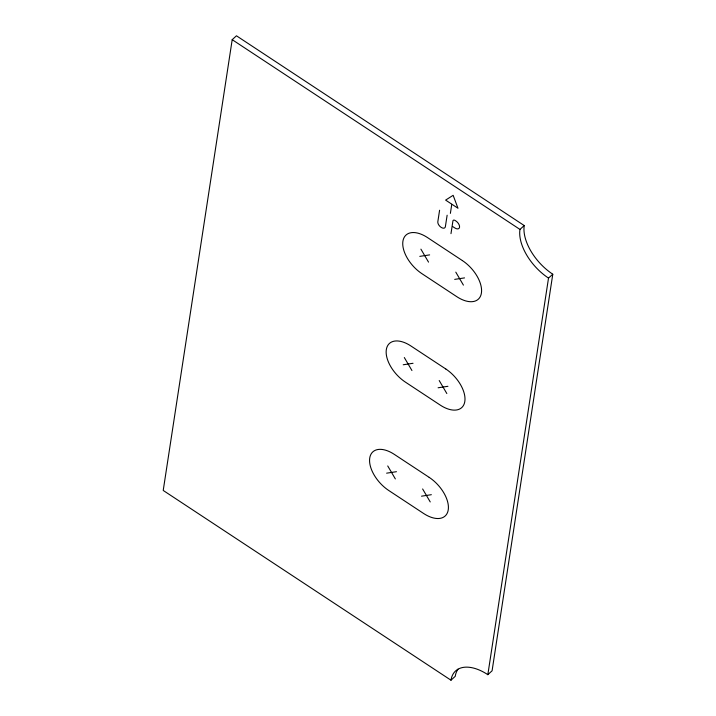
<?xml version="1.0" encoding="UTF-8"?>
<svg xmlns="http://www.w3.org/2000/svg" width="716" height="716" viewBox="0 0 716 716"><rect width="100%" height="100%" fill="white"/><g stroke="black" fill="none" stroke-linecap="round" stroke-linejoin="round"><path stroke-width="1.07" d="M232.199 39.675L163.221 490.451L450.982 680.2A41.707 23.404 47.7 0 1 487.838 674.669L492.089 670.794L552.779 274.219A41.707 23.404 47.7 0 1 524.21 225.549L236.459 35.8L232.199 39.675L519.959 229.424A41.707 23.404 47.7 0 0 548.519 278.094L487.838 674.669M439.588 210.236L437.825 221.727A4.806 2.694 47.7 0 0 441.119 227.339A4.806 2.694 47.7 0 0 445.37 226.695L447.133 215.212M450.382 213.377L451.796 204.176L457.971 208.249L453.147 195.316L445.62 200.104L451.357 203.89M450.982 233.658L452.933 220.904A2.604 1.459 47.7 0 1 455.233 220.555L455.877 220.976A5.361 3.007 47.7 0 1 459.547 227.232A5.361 3.007 47.7 0 1 454.812 227.948L452.557 226.462M519.959 229.424L524.21 225.549M548.519 278.094L552.779 274.219M450.982 680.2L455.233 676.325A41.707 23.404 47.7 0 1 458.007 669.156M419.8 256.364L429.627 254.887M454.696 279.374L464.523 277.897M403.215 364.766L413.043 363.289M438.103 387.777L447.93 386.3M386.622 473.169L396.449 471.701M421.518 496.179L431.345 494.702M455.797 272.143L463.413 285.12M420.91 249.141L428.526 262.119M439.212 380.545L446.829 393.531M404.316 357.544L411.933 370.521M422.619 488.956L430.235 501.934M387.732 465.946L395.348 478.923M462.375 260.57L427.479 237.56A27.808 15.6 47.7 0 0 402.911 241.247A27.808 15.6 47.7 0 0 421.948 273.691L456.844 296.701A27.808 15.6 47.7 0 0 481.412 293.014A27.808 15.6 47.7 0 0 462.375 260.57M445.782 368.973L410.895 345.962A27.808 15.6 47.7 0 0 386.318 349.65A27.808 15.6 47.7 0 0 405.363 382.093L440.25 405.104A27.808 15.6 47.7 0 0 464.827 401.416A27.808 15.6 47.7 0 0 445.782 368.973M429.197 477.375L394.301 454.365A27.808 15.6 47.7 0 0 369.733 458.052A27.808 15.6 47.7 0 0 388.77 490.505L423.666 513.506A27.808 15.6 47.7 0 0 448.243 509.819A27.808 15.6 47.7 0 0 429.197 477.375"/></g></svg>
